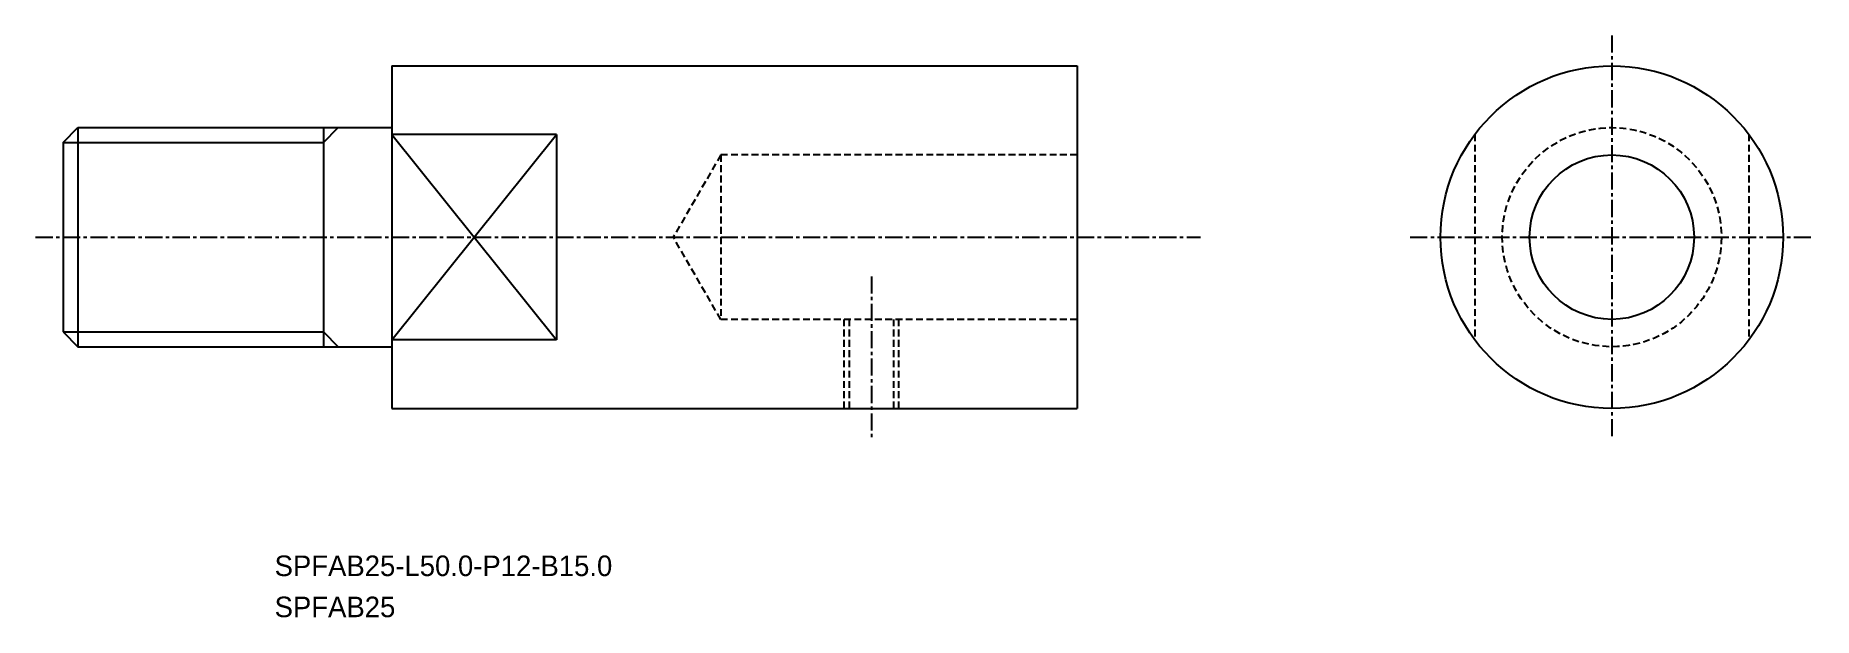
# Model space of a CAD drawing. Extents: x -1366 to -1236, y -671 to -629.
import ezdxf

# ---------------------------------------------------------------- set-up
doc = ezdxf.new("R2010")
doc.units = 0
doc.linetypes.add('CENTER', pattern=[2, 1.25, -0.25, 0.25, -0.25])
doc.linetypes.add('DASHED', pattern=[0.75, 0.5, -0.25])
doc.layers.get('0').update_dxf_attribs({"linetype": 'CONTINUOUS'})
doc.layers.add('CENTER', color=1, linetype='CENTER')

msp = doc.modelspace()

# ---------------------------------------------------------------- linework, layer by layer
for p, q in [((-1339.9, -631.2), (-1339.9, -656.2)), ((-1289.9, -631.2), (-1289.9, -656.2)), ((-1363.9, -636.78), (-1362.82, -635.7)), ((-1362.82, -635.7), (-1362.82, -651.7)), ((-1344.9, -635.7), (-1344.9, -651.7)), ((-1363.9, -636.78), (-1363.9, -650.62)), ((-1327.9, -636.2), (-1339.9, -636.2)), ((-1327.9, -636.2), (-1327.9, -651.2)), ((-1363.9, -650.62), (-1362.82, -651.7)), ((-1327.9, -651.2), (-1339.9, -651.2))]:
    msp.add_line(p, q)
at = {"color": 7, "linetype": 'CONTINUOUS'}
for p, q in [((-1339.9, -631.2), (-1289.9, -631.2)), ((-1362.82, -635.7), (-1339.9, -635.7)), ((-1362.82, -651.7), (-1339.9, -651.7)), ((-1339.9, -656.2), (-1289.9, -656.2))]:
    msp.add_line(p, q, dxfattribs=at)
at = {"color": 3, "linetype": 'CONTINUOUS'}
for p, q in [((-1344.9, -636.78), (-1343.82, -635.7)), ((-1363.9, -636.78), (-1344.9, -636.78)), ((-1363.9, -650.62), (-1344.9, -650.62)), ((-1344.9, -650.62), (-1343.82, -651.7))]:
    msp.add_line(p, q, dxfattribs=at)
at = {"color": 3}
for p, q in [((-1339.9, -636.2), (-1327.9, -651.2)), ((-1339.9, -651.2), (-1327.9, -636.2))]:
    msp.add_line(p, q, dxfattribs=at)
at = {"color": 3, "linetype": 'DASHED'}
for p, q in [((-1260.88, -636.2), (-1260.88, -651.2)), ((-1240.88, -636.2), (-1240.88, -651.2)), ((-1315.9, -637.7), (-1319.37, -643.7)), ((-1315.9, -637.7), (-1315.9, -649.7)), ((-1289.9, -637.7), (-1315.9, -637.7)), ((-1315.9, -649.7), (-1319.37, -643.7)), ((-1289.9, -649.7), (-1315.9, -649.7)), ((-1306.9, -656.2), (-1306.9, -649.7)), ((-1306.52, -656.2), (-1306.52, -649.7)), ((-1303.28, -656.2), (-1303.28, -649.7)), ((-1302.9, -656.2), (-1302.9, -649.7))]:
    msp.add_line(p, q, dxfattribs=at)
at = {"linetype": 'CONTINUOUS'}
msp.add_circle((-1250.88, -643.7), 12.5, dxfattribs=at)
at = {"color": 3, "linetype": 'DASHED'}
msp.add_circle((-1250.88, -643.7), 8, dxfattribs=at)
msp.add_circle((-1250.88, -643.7), 6)
at = {"color": 7, "linetype": 'CONTINUOUS'}
msp.add_point((-1304.9, -656.2), dxfattribs=at)
at = {"layer": 'CENTER', "color": 1, "linetype": 'CENTER'}
for p, q in [((-1250.88, -628.98), (-1250.88, -658.41)), ((-1365.9, -643.7), (-1280.9, -643.7)), ((-1265.6, -643.7), (-1236.17, -643.7))]:
    msp.add_line(p, q, dxfattribs=at)
at = {"layer": 'CENTER'}
msp.add_line((-1304.9, -646.56), (-1304.9, -658.47), dxfattribs=at)

# ---------------------------------------------------------------- texts
for s, p in [('SPFAB25-L50.0-P12-B15.0', (-1348.46, -668.44)), ('SPFAB25', (-1348.46, -671.44))]:
    msp.add_text(s, height=1.5).set_placement(p)

doc.saveas('drawing.dxf')
